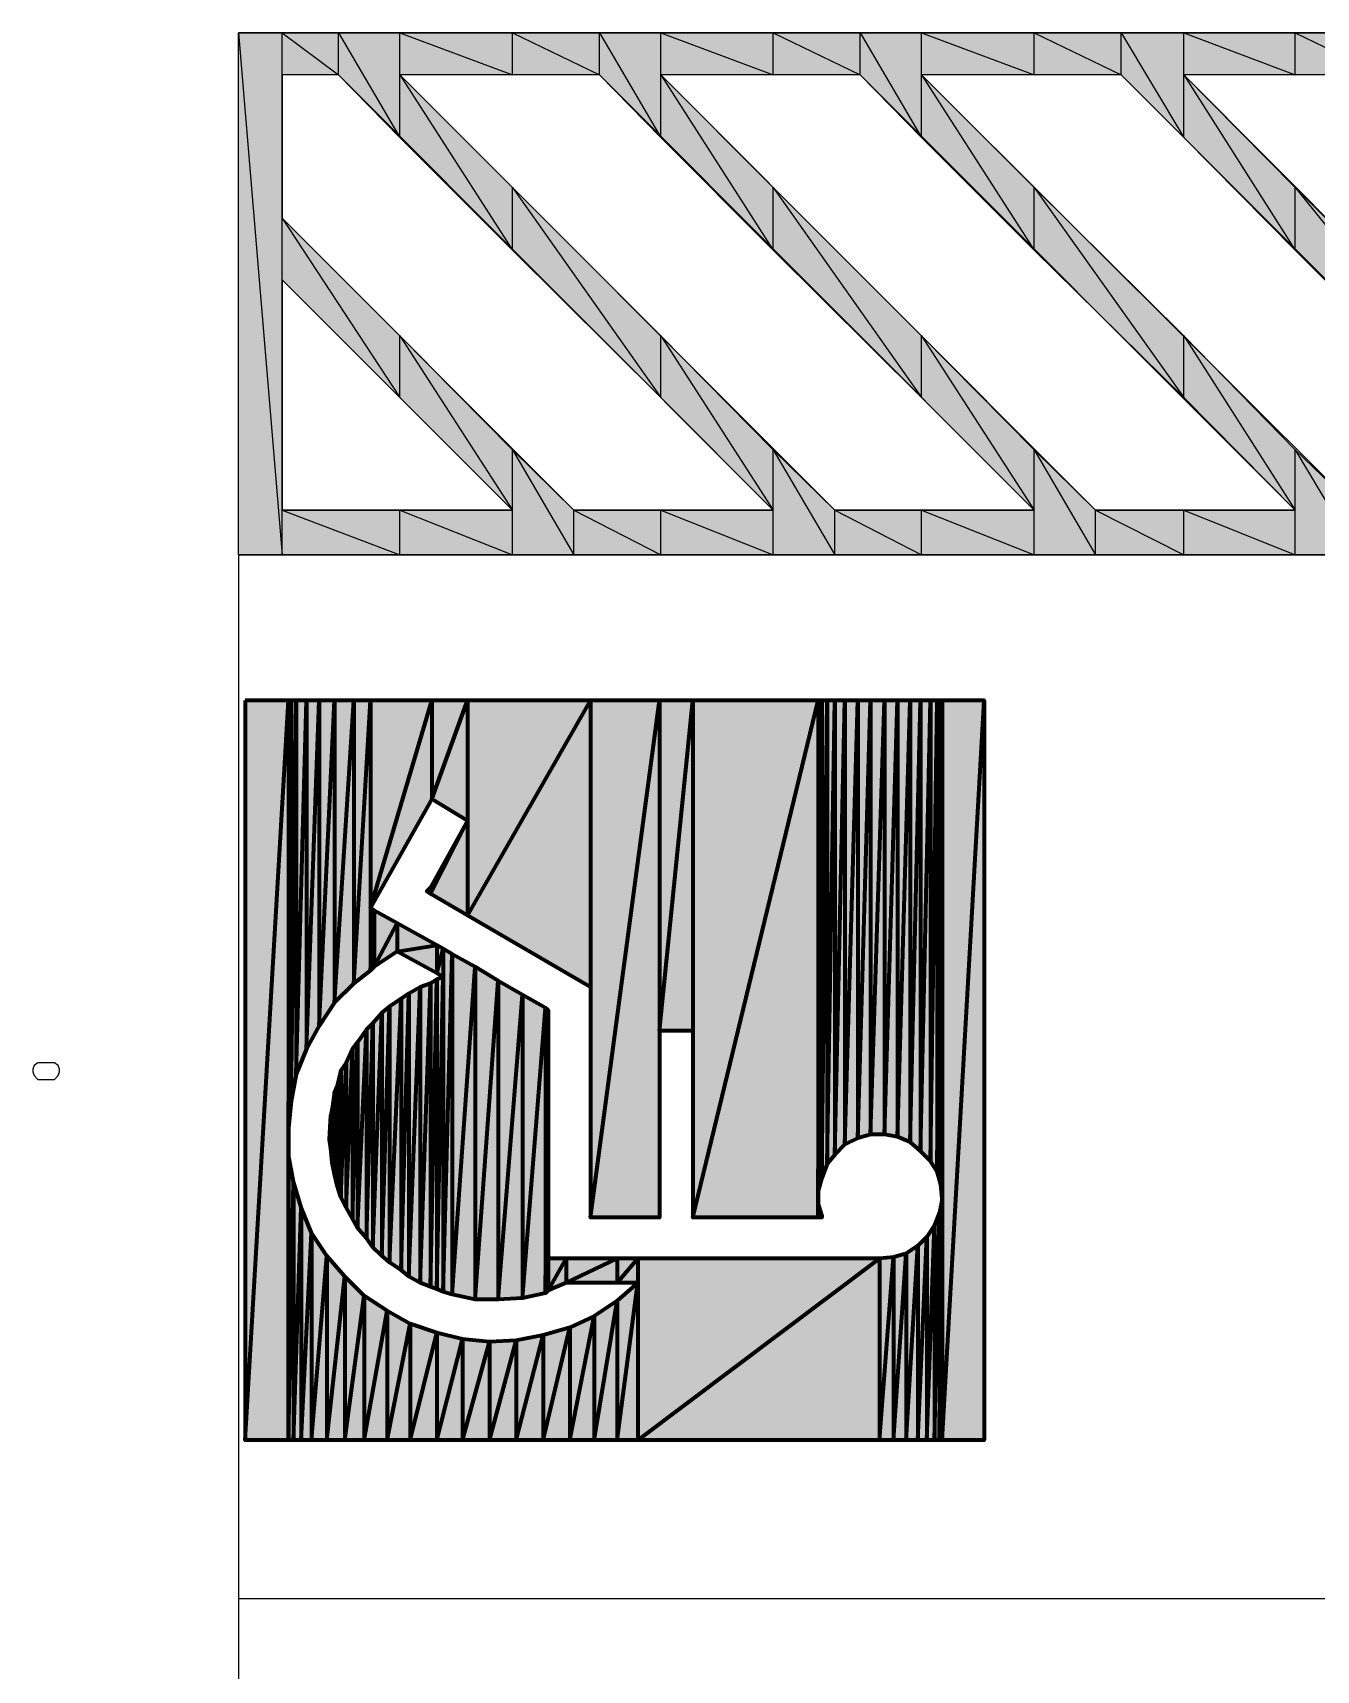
# Model space of a CAD drawing. Header units: millimetres. Extents: x 2273 to 2522, y 1034 to 1187.
# Drawn here: x 2482.908 to 2485.859, y 1039.093 to 1042.857 of the extents above; entities that cross this region are included whole.
import ezdxf

# ---------------------------------------------------------------- set-up
doc = ezdxf.new("R2010")
doc.units = ezdxf.units.MM
doc.linetypes.add('DASHED', pattern=[19.05, 12.7, -6.35])
doc.layers.add('LAYER8', color=8, linetype='Continuous')
doc.layers.add('PAREDES', color=4, linetype='Continuous', lineweight=100)
doc.layers.add('projeção coberta', color=252, linetype='DASHED', lineweight=0)

# ---------------------------------------------------------------- blocks, each defined once
blk = doc.blocks.new('FA')
at = {"layer": 'projeção coberta', "linetype": 'Continuous'}
for points in [[(85.9946, 166.7069), (84.2946, 166.8039), (84.2946, 166.7069), (85.9946, 166.7069), (84.2946, 166.8039), (85.9946, 166.8039)], [(85.4064, 166.7039), (84.2946, 166.7069), (84.2946, 166.7039), (85.4064, 166.7039), (84.2946, 166.7069), (85.4387, 166.7069)], [(85.9946, 166.7039), (85.4387, 166.7069), (85.4564, 166.7039), (85.9946, 166.7039), (85.4387, 166.7069), (85.9946, 166.7069)], [(85.377, 166.6951), (84.2946, 166.7039), (84.2946, 166.6951), (85.377, 166.6951), (84.2946, 166.7039), (85.4064, 166.7039)], [(85.3534, 166.6804), (84.2946, 166.6951), (84.2946, 166.6804), (85.3534, 166.6804), (84.2946, 166.6951), (85.377, 166.6951)], [(85.3299, 166.6569), (84.2946, 166.6804), (84.2946, 166.6569), (85.3299, 166.6569), (84.2946, 166.6804), (85.3534, 166.6804)], [(85.9946, 166.701), (85.4564, 166.7039), (85.4711, 166.701), (85.9946, 166.701), (85.4564, 166.7039), (85.9946, 166.7039)], [(85.9946, 166.6892), (85.4711, 166.701), (85.5005, 166.6892), (85.9946, 166.6892), (85.4711, 166.701), (85.9946, 166.701)], [(85.9946, 166.6716), (85.5005, 166.6892), (85.527, 166.6716), (85.9946, 166.6716), (85.5005, 166.6892), (85.9946, 166.6892)], [(85.9946, 166.651), (85.527, 166.6716), (85.5475, 166.651), (85.9946, 166.651), (85.527, 166.6716), (85.9946, 166.6716)], [(85.3093, 166.6333), (84.2946, 166.6569), (84.2946, 166.6333), (85.3093, 166.6333), (84.2946, 166.6569), (85.3299, 166.6569)], [(85.2975, 166.6039), (84.2946, 166.6333), (84.2946, 166.6039), (85.2975, 166.6039), (84.2946, 166.6333), (85.3093, 166.6333)], [(85.9946, 166.6245), (85.5475, 166.651), (85.5652, 166.6245), (85.9946, 166.6245), (85.5475, 166.651), (85.9946, 166.651)], [(85.2917, 166.5745), (84.2946, 166.6039), (84.2946, 166.5745), (85.2917, 166.5745), (84.2946, 166.6039), (85.2975, 166.6039)], [(85.9946, 166.5951), (85.5652, 166.6245), (85.574, 166.5951), (85.9946, 166.5951), (85.5652, 166.6245), (85.9946, 166.6245)], [(85.9946, 166.5627), (85.574, 166.5951), (85.577, 166.5627), (85.9946, 166.5627), (85.574, 166.5951), (85.9946, 166.5951)], [(85.2917, 166.5422), (84.2946, 166.5745), (84.2946, 166.5422), (85.2917, 166.5422), (84.2946, 166.5745), (85.2917, 166.5745)], [(85.9946, 166.0069), (85.577, 166.5627), (85.577, 166.0069), (85.9946, 166.0069), (85.577, 166.5627), (85.9946, 166.5627)], [(85.3005, 166.5127), (84.2946, 166.5422), (84.2946, 166.5127), (85.3005, 166.5127), (84.2946, 166.5422), (85.2917, 166.5422)], [(85.3152, 166.4833), (84.2946, 166.5127), (84.2946, 166.4833), (85.3152, 166.4833), (84.2946, 166.5127), (85.3005, 166.5127)], [(85.3387, 166.4598), (84.2946, 166.4833), (84.2946, 166.4598), (85.3387, 166.4598), (84.2946, 166.4833), (85.3152, 166.4833)], [(85.3593, 166.4422), (84.2946, 166.4598), (84.2946, 166.4422), (85.3593, 166.4422), (84.2946, 166.4598), (85.3387, 166.4598)], [(85.3917, 166.4304), (84.2946, 166.4422), (84.2946, 166.4304), (85.3917, 166.4304), (84.2946, 166.4422), (85.3593, 166.4422)], [(85.4211, 166.4216), (84.2946, 166.4304), (84.2946, 166.4216), (85.4211, 166.4216), (84.2946, 166.4304), (85.3917, 166.4304)], [(85.4828, 166.1333), (84.2946, 166.4216), (84.2946, 166.1333), (85.4828, 166.1333), (84.2946, 166.4216), (85.4828, 166.4216)], [(85.4828, 166.4216), (85.477, 166.4304), (85.4505, 166.4216), (85.4828, 166.4216), (85.477, 166.4304), (85.4828, 166.4304)], [(85.0534, 166.0569), (84.2946, 166.1333), (84.2946, 166.0569), (85.0534, 166.0569), (84.2946, 166.1333), (85.0534, 166.1333)], [(85.4828, 165.898), (84.2946, 166.0569), (84.2946, 165.898), (85.4828, 165.898), (84.2946, 166.0569), (85.4828, 166.0569)], [(85.6328, 165.9598), (85.577, 166.0069), (85.577, 165.9598), (85.6328, 165.9598), (85.577, 166.0069), (85.6328, 166.0069)], [(85.9946, 165.9598), (85.6328, 166.0069), (85.674, 165.9598), (85.9946, 165.9598), (85.6328, 166.0069), (85.9946, 166.0069)], [(85.6328, 165.8422), (85.577, 165.9598), (85.577, 165.8422), (85.6328, 165.8422), (85.577, 165.9598), (85.6328, 165.9598)], [(85.9946, 165.9069), (85.674, 165.9598), (85.7093, 165.9069), (85.9946, 165.9069), (85.674, 165.9598), (85.9946, 165.9598)], [(84.7887, 165.6157), (84.2946, 165.898), (84.2946, 165.6157), (84.7887, 165.6157), (84.2946, 165.898), (84.9534, 165.898)], [(85.9946, 165.851), (85.7093, 165.9069), (85.7358, 165.851), (85.9946, 165.851), (85.7093, 165.9069), (85.9946, 165.9069)], [(85.6505, 165.801), (85.577, 165.8422), (85.577, 165.801), (85.6505, 165.801), (85.577, 165.8422), (85.6328, 165.8422)], [(85.9946, 165.7892), (85.7358, 165.851), (85.7534, 165.7892), (85.9946, 165.7892), (85.7358, 165.851), (85.9946, 165.851)], [(85.6681, 165.7422), (85.0005, 165.7951), (84.9711, 165.7422), (85.6681, 165.7422), (85.0005, 165.7951), (85.6564, 165.7951)], [(85.6564, 165.7951), (85.0064, 165.801), (85.0005, 165.7951), (85.6564, 165.7951), (85.0064, 165.801), (85.6505, 165.801)], [(85.9946, 165.7275), (85.7534, 165.7892), (85.7652, 165.7275), (85.9946, 165.7275), (85.7534, 165.7892), (85.9946, 165.7892)], [(85.6711, 165.6863), (84.9711, 165.7422), (84.9387, 165.6863), (85.6711, 165.6863), (84.9711, 165.7422), (85.6681, 165.7422)], [(85.9946, 165.6657), (85.7652, 165.7275), (85.7681, 165.6657), (85.9946, 165.6657), (85.7652, 165.7275), (85.9946, 165.7275)], [(85.6711, 165.6333), (84.9387, 165.6863), (84.9064, 165.6333), (85.6711, 165.6333), (84.9387, 165.6863), (85.6711, 165.6863)], [(85.9946, 165.6039), (85.7681, 165.6657), (85.7623, 165.6039), (85.9946, 165.6039), (85.7681, 165.6657), (85.9946, 165.6657)], [(84.5211, 165.5333), (84.2946, 165.6157), (84.2946, 165.5333), (84.5211, 165.5333), (84.2946, 165.6157), (84.5711, 165.6157)], [(84.7387, 165.5304), (84.5711, 165.6157), (84.724, 165.5304), (84.7387, 165.5304), (84.5711, 165.6157), (84.7887, 165.6157)], [(85.6593, 165.5804), (84.9064, 165.6333), (84.877, 165.5804), (85.6593, 165.5804), (84.9064, 165.6333), (85.6711, 165.6333)], [(85.6534, 165.5598), (84.877, 165.5804), (84.8652, 165.5598), (85.6534, 165.5598), (84.877, 165.5804), (85.6593, 165.5804)], [(85.9946, 165.5451), (85.7623, 165.6039), (85.7475, 165.5451), (85.9946, 165.5451), (85.7623, 165.6039), (85.9946, 165.6039)], [(84.8711, 165.4539), (84.8564, 165.5451), (84.8064, 165.4539), (84.8711, 165.4539), (84.8564, 165.5451), (84.9211, 165.5451)], [(84.9211, 165.5451), (84.8652, 165.5598), (84.8564, 165.5451), (84.9211, 165.5451), (84.8652, 165.5598), (84.9299, 165.5598)], [(85.6475, 165.5451), (84.9299, 165.5598), (84.9358, 165.5451), (85.6475, 165.5451), (84.9299, 165.5598), (85.6534, 165.5598)], [(85.6417, 165.5304), (84.9358, 165.5451), (84.9446, 165.5304), (85.6417, 165.5304), (84.9358, 165.5451), (85.6475, 165.5451)], [(85.9946, 165.4833), (85.7475, 165.5451), (85.727, 165.4833), (85.9946, 165.4833), (85.7475, 165.5451), (85.9946, 165.5451)], [(84.7711, 165.3922), (84.2946, 165.5333), (84.2946, 165.3922), (84.7711, 165.3922), (84.2946, 165.5333), (84.5211, 165.5333)], [(84.724, 165.5304), (84.7387, 165.5304), (84.7328, 165.5216)], [(85.6328, 165.5069), (84.9446, 165.5304), (84.9534, 165.5069), (85.6328, 165.5069), (84.9446, 165.5304), (85.6417, 165.5304)], [(85.6181, 165.4804), (84.9534, 165.5069), (84.9681, 165.4804), (85.6181, 165.4804), (84.9534, 165.5069), (85.6328, 165.5069)], [(85.6034, 165.4627), (84.9681, 165.4804), (84.9799, 165.4627), (85.6034, 165.4627), (84.9681, 165.4804), (85.6181, 165.4804)], [(85.9946, 165.4304), (85.727, 165.4833), (85.6975, 165.4304), (85.9946, 165.4304), (85.727, 165.4833), (85.9946, 165.4833)], [(84.9064, 165.401), (84.8064, 165.4539), (84.777, 165.401), (84.9064, 165.401), (84.8064, 165.4539), (84.8711, 165.4539)], [(85.5858, 165.4363), (84.9799, 165.4627), (84.9975, 165.4363), (85.5858, 165.4363), (84.9799, 165.4627), (85.6034, 165.4627)], [(85.5711, 165.4186), (84.9975, 165.4363), (85.0123, 165.4186), (85.5711, 165.4186), (84.9975, 165.4363), (85.5858, 165.4363)], [(85.9946, 165.3775), (85.6975, 165.4304), (85.6623, 165.3775), (85.9946, 165.3775), (85.6975, 165.4304), (85.9946, 165.4304)], [(84.9446, 165.3539), (84.2946, 165.3922), (84.2946, 165.3539), (84.9446, 165.3539), (84.2946, 165.3922), (84.9152, 165.3922)], [(84.9152, 165.3922), (84.777, 165.401), (84.7711, 165.3922), (84.9152, 165.3922), (84.777, 165.401), (84.9064, 165.401)], [(85.5505, 165.398), (85.0123, 165.4186), (85.0358, 165.398), (85.5505, 165.398), (85.0123, 165.4186), (85.5711, 165.4186)], [(85.5299, 165.3833), (85.0358, 165.398), (85.0505, 165.3833), (85.5299, 165.3833), (85.0358, 165.398), (85.5505, 165.398)], [(84.9887, 165.3098), (84.2946, 165.3539), (84.2946, 165.3098), (84.9887, 165.3098), (84.2946, 165.3539), (84.9446, 165.3539)], [(85.5064, 165.3627), (85.0505, 165.3833), (85.0799, 165.3627), (85.5064, 165.3627), (85.0505, 165.3833), (85.5299, 165.3833)], [(85.4858, 165.351), (85.0799, 165.3627), (85.0946, 165.351), (85.4858, 165.351), (85.0799, 165.3627), (85.5064, 165.3627)], [(85.4593, 165.3363), (85.0946, 165.351), (85.127, 165.3363), (85.4593, 165.3363), (85.0946, 165.351), (85.4858, 165.351)], [(85.9946, 165.3333), (85.6623, 165.3775), (85.6181, 165.3333), (85.9946, 165.3333), (85.6623, 165.3775), (85.9946, 165.3775)], [(85.4358, 165.3245), (85.127, 165.3363), (85.1446, 165.3245), (85.4358, 165.3245), (85.127, 165.3363), (85.4593, 165.3363)], [(85.4093, 165.3157), (85.1446, 165.3245), (85.1799, 165.3157), (85.4093, 165.3157), (85.1446, 165.3245), (85.4358, 165.3245)], [(85.3828, 165.3098), (85.1799, 165.3157), (85.1946, 165.3098), (85.3828, 165.3098), (85.1799, 165.3157), (85.4093, 165.3157)], [(85.9946, 165.2922), (85.6181, 165.3333), (85.5711, 165.2922), (85.9946, 165.2922), (85.6181, 165.3333), (85.9946, 165.3333)], [(85.0417, 165.2745), (84.2946, 165.3098), (84.2946, 165.2745), (85.0417, 165.2745), (84.2946, 165.3098), (84.9887, 165.3098)], [(85.3564, 165.3039), (85.1946, 165.3098), (85.2328, 165.3039), (85.3564, 165.3039), (85.1946, 165.3098), (85.3828, 165.3098)], [(85.2475, 165.301), (85.324, 165.301), (85.2328, 165.3039), (85.2475, 165.301), (85.324, 165.301), (85.3034, 165.298)], [(85.2328, 165.3039), (85.3564, 165.3039), (85.324, 165.301)], [(85.9946, 165.2569), (85.5711, 165.2922), (85.5181, 165.2569), (85.9946, 165.2569), (85.5711, 165.2922), (85.9946, 165.2922)], [(85.0946, 165.2451), (84.2946, 165.2745), (84.2946, 165.2451), (85.0946, 165.2451), (84.2946, 165.2745), (85.0417, 165.2745)], [(85.1534, 165.2216), (84.2946, 165.2451), (84.2946, 165.2216), (85.1534, 165.2216), (84.2946, 165.2451), (85.0946, 165.2451)], [(85.9946, 165.2333), (85.5181, 165.2569), (85.4593, 165.2333), (85.9946, 165.2333), (85.5181, 165.2569), (85.9946, 165.2569)], [(85.2152, 165.2098), (84.2946, 165.2216), (84.2946, 165.2098), (85.2152, 165.2098), (84.2946, 165.2216), (85.1534, 165.2216)], [(85.277, 165.2039), (84.2946, 165.2098), (84.2946, 165.2039), (85.277, 165.2039), (84.2946, 165.2098), (85.2152, 165.2098)], [(85.9946, 165.1039), (84.2946, 165.2039), (84.2946, 165.1039), (85.9946, 165.1039), (84.2946, 165.2039), (85.9946, 165.2039)], [(85.9946, 165.2039), (85.4005, 165.2157), (85.3387, 165.2039), (85.9946, 165.2039), (85.4005, 165.2157), (85.9946, 165.2157)], [(85.9946, 165.2157), (85.4593, 165.2333), (85.4005, 165.2157), (85.9946, 165.2157), (85.4593, 165.2333), (85.9946, 165.2333)]]:
    blk.add_hatch(color=150, dxfattribs=at).paths.add_polyline_path(points)
at = {"layer": 'PAREDES', "color": 150, "linetype": 'Continuous'}
for points in [[(84.2946, 166.7069), (85.9946, 166.7069), (84.2946, 166.8039), (84.2946, 166.7069)], [(85.9946, 166.7069), (84.2946, 166.8039), (85.9946, 166.8039), (85.9946, 166.7069)], [(84.2946, 166.7039), (85.4064, 166.7039), (84.2946, 166.7069), (84.2946, 166.7039)], [(85.4064, 166.7039), (84.2946, 166.7069), (85.4387, 166.7069), (85.4064, 166.7039)], [(85.4564, 166.7039), (85.9946, 166.7039), (85.4387, 166.7069), (85.4564, 166.7039)], [(85.9946, 166.7039), (85.4387, 166.7069), (85.9946, 166.7069), (85.9946, 166.7039)], [(84.2946, 166.6951), (85.377, 166.6951), (84.2946, 166.7039), (84.2946, 166.6951)], [(85.377, 166.6951), (84.2946, 166.7039), (85.4064, 166.7039), (85.377, 166.6951)], [(84.2946, 166.6804), (85.3534, 166.6804), (84.2946, 166.6951), (84.2946, 166.6804)], [(85.3534, 166.6804), (84.2946, 166.6951), (85.377, 166.6951), (85.3534, 166.6804)], [(84.2946, 166.6569), (85.3299, 166.6569), (84.2946, 166.6804), (84.2946, 166.6569)], [(85.3299, 166.6569), (84.2946, 166.6804), (85.3534, 166.6804), (85.3299, 166.6569)], [(85.4711, 166.701), (85.9946, 166.701), (85.4564, 166.7039), (85.4711, 166.701)], [(85.9946, 166.701), (85.4564, 166.7039), (85.9946, 166.7039), (85.9946, 166.701)], [(85.5005, 166.6892), (85.9946, 166.6892), (85.4711, 166.701), (85.5005, 166.6892)], [(85.9946, 166.6892), (85.4711, 166.701), (85.9946, 166.701), (85.9946, 166.6892)], [(85.527, 166.6716), (85.9946, 166.6716), (85.5005, 166.6892), (85.527, 166.6716)], [(85.9946, 166.6716), (85.5005, 166.6892), (85.9946, 166.6892), (85.9946, 166.6716)], [(85.5475, 166.651), (85.9946, 166.651), (85.527, 166.6716), (85.5475, 166.651)], [(85.9946, 166.651), (85.527, 166.6716), (85.9946, 166.6716), (85.9946, 166.651)], [(84.2946, 166.6333), (85.3093, 166.6333), (84.2946, 166.6569), (84.2946, 166.6333)], [(85.3093, 166.6333), (84.2946, 166.6569), (85.3299, 166.6569), (85.3093, 166.6333)], [(84.2946, 166.6039), (85.2975, 166.6039), (84.2946, 166.6333), (84.2946, 166.6039)], [(85.2975, 166.6039), (84.2946, 166.6333), (85.3093, 166.6333), (85.2975, 166.6039)], [(85.5652, 166.6245), (85.9946, 166.6245), (85.5475, 166.651), (85.5652, 166.6245)], [(85.9946, 166.6245), (85.5475, 166.651), (85.9946, 166.651), (85.9946, 166.6245)], [(84.2946, 166.5745), (85.2917, 166.5745), (84.2946, 166.6039), (84.2946, 166.5745)], [(85.2917, 166.5745), (84.2946, 166.6039), (85.2975, 166.6039), (85.2917, 166.5745)], [(85.574, 166.5951), (85.9946, 166.5951), (85.5652, 166.6245), (85.574, 166.5951)], [(85.9946, 166.5951), (85.5652, 166.6245), (85.9946, 166.6245), (85.9946, 166.5951)], [(85.577, 166.5627), (85.9946, 166.5627), (85.574, 166.5951), (85.577, 166.5627)], [(85.9946, 166.5627), (85.574, 166.5951), (85.9946, 166.5951), (85.9946, 166.5627)], [(84.2946, 166.5422), (85.2917, 166.5422), (84.2946, 166.5745), (84.2946, 166.5422)], [(85.2917, 166.5422), (84.2946, 166.5745), (85.2917, 166.5745), (85.2917, 166.5422)], [(85.577, 166.0069), (85.9946, 166.0069), (85.577, 166.5627), (85.577, 166.0069)], [(85.9946, 166.0069), (85.577, 166.5627), (85.9946, 166.5627), (85.9946, 166.0069)], [(84.2946, 166.5127), (85.3005, 166.5127), (84.2946, 166.5422), (84.2946, 166.5127)], [(85.3005, 166.5127), (84.2946, 166.5422), (85.2917, 166.5422), (85.3005, 166.5127)], [(84.2946, 166.4833), (85.3152, 166.4833), (84.2946, 166.5127), (84.2946, 166.4833)], [(85.3152, 166.4833), (84.2946, 166.5127), (85.3005, 166.5127), (85.3152, 166.4833)], [(84.2946, 166.4598), (85.3387, 166.4598), (84.2946, 166.4833), (84.2946, 166.4598)], [(85.3387, 166.4598), (84.2946, 166.4833), (85.3152, 166.4833), (85.3387, 166.4598)], [(84.2946, 166.4422), (85.3593, 166.4422), (84.2946, 166.4598), (84.2946, 166.4422)], [(85.3593, 166.4422), (84.2946, 166.4598), (85.3387, 166.4598), (85.3593, 166.4422)], [(84.2946, 166.4304), (85.3917, 166.4304), (84.2946, 166.4422), (84.2946, 166.4304)], [(85.3917, 166.4304), (84.2946, 166.4422), (85.3593, 166.4422), (85.3917, 166.4304)], [(84.2946, 166.4216), (85.4211, 166.4216), (84.2946, 166.4304), (84.2946, 166.4216)], [(85.4211, 166.4216), (84.2946, 166.4304), (85.3917, 166.4304), (85.4211, 166.4216)], [(84.2946, 166.1333), (85.4828, 166.1333), (84.2946, 166.4216), (84.2946, 166.1333)], [(85.4828, 166.1333), (84.2946, 166.4216), (85.4828, 166.4216), (85.4828, 166.1333)], [(85.4211, 166.4216), (85.4828, 166.4216), (85.4505, 166.4216), (85.4211, 166.4216)], [(85.4505, 166.4216), (85.4828, 166.4216), (85.477, 166.4304), (85.4505, 166.4216)], [(85.4828, 166.4216), (85.4505, 166.4216), (85.4828, 166.4216), (85.4828, 166.4216)], [(85.4828, 166.4304), (85.477, 166.4304), (85.477, 166.4304), (85.4828, 166.4304)], [(85.4828, 166.4216), (85.477, 166.4304), (85.4828, 166.4304), (85.4828, 166.4216)], [(84.2946, 166.0569), (85.0534, 166.0569), (84.2946, 166.1333), (84.2946, 166.0569)], [(85.0534, 166.0569), (84.2946, 166.1333), (85.0534, 166.1333), (85.0534, 166.0569)], [(84.2946, 165.898), (85.4828, 165.898), (84.2946, 166.0569), (84.2946, 165.898)], [(85.4828, 165.898), (84.2946, 166.0569), (85.4828, 166.0569), (85.4828, 165.898)], [(85.577, 165.9598), (85.6328, 165.9598), (85.577, 166.0069), (85.577, 165.9598)], [(85.6328, 165.9598), (85.577, 166.0069), (85.6328, 166.0069), (85.6328, 165.9598)], [(85.674, 165.9598), (85.9946, 165.9598), (85.6328, 166.0069), (85.674, 165.9598)], [(85.9946, 165.9598), (85.6328, 166.0069), (85.9946, 166.0069), (85.9946, 165.9598)], [(85.577, 165.8422), (85.6328, 165.8422), (85.577, 165.9598), (85.577, 165.8422)], [(85.6328, 165.8422), (85.577, 165.9598), (85.6328, 165.9598), (85.6328, 165.8422)], [(85.7093, 165.9069), (85.9946, 165.9069), (85.674, 165.9598), (85.7093, 165.9069)], [(85.9946, 165.9069), (85.674, 165.9598), (85.9946, 165.9598), (85.9946, 165.9069)], [(84.2946, 165.6157), (84.7887, 165.6157), (84.2946, 165.898), (84.2946, 165.6157)], [(84.7887, 165.6157), (84.2946, 165.898), (84.9534, 165.898), (84.7887, 165.6157)], [(85.7358, 165.851), (85.9946, 165.851), (85.7093, 165.9069), (85.7358, 165.851)], [(85.9946, 165.851), (85.7093, 165.9069), (85.9946, 165.9069), (85.9946, 165.851)], [(85.577, 165.801), (85.6505, 165.801), (85.577, 165.8422), (85.577, 165.801)], [(85.6505, 165.801), (85.577, 165.8422), (85.6328, 165.8422), (85.6505, 165.801)], [(85.7534, 165.7892), (85.9946, 165.7892), (85.7358, 165.851), (85.7534, 165.7892)], [(85.9946, 165.7892), (85.7358, 165.851), (85.9946, 165.851), (85.9946, 165.7892)], [(84.9711, 165.7422), (85.6681, 165.7422), (85.0005, 165.7951), (84.9711, 165.7422)], [(85.0005, 165.7951), (85.6564, 165.7951), (85.0064, 165.801), (85.0005, 165.7951)], [(85.6681, 165.7422), (85.0005, 165.7951), (85.6564, 165.7951), (85.6681, 165.7422)], [(85.6564, 165.7951), (85.0064, 165.801), (85.6505, 165.801), (85.6564, 165.7951)], [(85.7652, 165.7275), (85.9946, 165.7275), (85.7534, 165.7892), (85.7652, 165.7275)], [(85.9946, 165.7275), (85.7534, 165.7892), (85.9946, 165.7892), (85.9946, 165.7275)], [(84.9387, 165.6863), (85.6711, 165.6863), (84.9711, 165.7422), (84.9387, 165.6863)], [(85.6711, 165.6863), (84.9711, 165.7422), (85.6681, 165.7422), (85.6711, 165.6863)], [(85.7681, 165.6657), (85.9946, 165.6657), (85.7652, 165.7275), (85.7681, 165.6657)], [(85.9946, 165.6657), (85.7652, 165.7275), (85.9946, 165.7275), (85.9946, 165.6657)], [(84.9064, 165.6333), (85.6711, 165.6333), (84.9387, 165.6863), (84.9064, 165.6333)], [(85.6711, 165.6333), (84.9387, 165.6863), (85.6711, 165.6863), (85.6711, 165.6333)], [(85.7623, 165.6039), (85.9946, 165.6039), (85.7681, 165.6657), (85.7623, 165.6039)], [(85.9946, 165.6039), (85.7681, 165.6657), (85.9946, 165.6657), (85.9946, 165.6039)], [(84.2946, 165.5333), (84.5211, 165.5333), (84.2946, 165.6157), (84.2946, 165.5333)], [(84.5211, 165.5333), (84.2946, 165.6157), (84.5711, 165.6157), (84.5211, 165.5333)], [(84.724, 165.5304), (84.7387, 165.5304), (84.5711, 165.6157), (84.724, 165.5304)], [(84.7387, 165.5304), (84.5711, 165.6157), (84.7887, 165.6157), (84.7387, 165.5304)], [(84.877, 165.5804), (85.6593, 165.5804), (84.9064, 165.6333), (84.877, 165.5804)], [(85.6593, 165.5804), (84.9064, 165.6333), (85.6711, 165.6333), (85.6593, 165.5804)], [(84.8652, 165.5598), (85.6534, 165.5598), (84.877, 165.5804), (84.8652, 165.5598)], [(85.6534, 165.5598), (84.877, 165.5804), (85.6593, 165.5804), (85.6534, 165.5598)], [(85.7475, 165.5451), (85.9946, 165.5451), (85.7623, 165.6039), (85.7475, 165.5451)], [(85.9946, 165.5451), (85.7623, 165.6039), (85.9946, 165.6039), (85.9946, 165.5451)], [(84.8064, 165.4539), (84.8711, 165.4539), (84.8564, 165.5451), (84.8064, 165.4539)], [(84.8564, 165.5451), (84.9211, 165.5451), (84.8652, 165.5598), (84.8564, 165.5451)], [(84.8711, 165.4539), (84.8564, 165.5451), (84.9211, 165.5451), (84.8711, 165.4539)], [(84.9211, 165.5451), (84.8652, 165.5598), (84.9299, 165.5598), (84.9211, 165.5451)], [(84.9358, 165.5451), (85.6475, 165.5451), (84.9299, 165.5598), (84.9358, 165.5451)], [(85.6475, 165.5451), (84.9299, 165.5598), (85.6534, 165.5598), (85.6475, 165.5451)], [(84.9446, 165.5304), (85.6417, 165.5304), (84.9358, 165.5451), (84.9446, 165.5304)], [(85.6417, 165.5304), (84.9358, 165.5451), (85.6475, 165.5451), (85.6417, 165.5304)], [(85.727, 165.4833), (85.9946, 165.4833), (85.7475, 165.5451), (85.727, 165.4833)], [(85.9946, 165.4833), (85.7475, 165.5451), (85.9946, 165.5451), (85.9946, 165.4833)], [(84.2946, 165.3922), (84.7711, 165.3922), (84.2946, 165.5333), (84.2946, 165.3922)], [(84.7711, 165.3922), (84.2946, 165.5333), (84.5211, 165.5333), (84.7711, 165.3922)], [(84.724, 165.5304), (84.7387, 165.5304), (84.7328, 165.5216), (84.724, 165.5304)], [(84.9534, 165.5069), (85.6328, 165.5069), (84.9446, 165.5304), (84.9534, 165.5069)], [(85.6328, 165.5069), (84.9446, 165.5304), (85.6417, 165.5304), (85.6328, 165.5069)], [(84.9681, 165.4804), (85.6181, 165.4804), (84.9534, 165.5069), (84.9681, 165.4804)], [(85.6181, 165.4804), (84.9534, 165.5069), (85.6328, 165.5069), (85.6181, 165.4804)], [(84.9799, 165.4627), (85.6034, 165.4627), (84.9681, 165.4804), (84.9799, 165.4627)], [(85.6034, 165.4627), (84.9681, 165.4804), (85.6181, 165.4804), (85.6034, 165.4627)], [(85.6975, 165.4304), (85.9946, 165.4304), (85.727, 165.4833), (85.6975, 165.4304)], [(85.9946, 165.4304), (85.727, 165.4833), (85.9946, 165.4833), (85.9946, 165.4304)], [(84.777, 165.401), (84.9064, 165.401), (84.8064, 165.4539), (84.777, 165.401)], [(84.9064, 165.401), (84.8064, 165.4539), (84.8711, 165.4539), (84.9064, 165.401)], [(84.9975, 165.4363), (85.5858, 165.4363), (84.9799, 165.4627), (84.9975, 165.4363)], [(85.5858, 165.4363), (84.9799, 165.4627), (85.6034, 165.4627), (85.5858, 165.4363)], [(85.0123, 165.4186), (85.5711, 165.4186), (84.9975, 165.4363), (85.0123, 165.4186)], [(85.5711, 165.4186), (84.9975, 165.4363), (85.5858, 165.4363), (85.5711, 165.4186)], [(85.6623, 165.3775), (85.9946, 165.3775), (85.6975, 165.4304), (85.6623, 165.3775)], [(85.9946, 165.3775), (85.6975, 165.4304), (85.9946, 165.4304), (85.9946, 165.3775)], [(84.2946, 165.3539), (84.9446, 165.3539), (84.2946, 165.3922), (84.2946, 165.3539)], [(84.9446, 165.3539), (84.2946, 165.3922), (84.9152, 165.3922), (84.9446, 165.3539)], [(84.7711, 165.3922), (84.9152, 165.3922), (84.777, 165.401), (84.7711, 165.3922)], [(84.9152, 165.3922), (84.777, 165.401), (84.9064, 165.401), (84.9152, 165.3922)], [(85.0358, 165.398), (85.5505, 165.398), (85.0123, 165.4186), (85.0358, 165.398)], [(85.5505, 165.398), (85.0123, 165.4186), (85.5711, 165.4186), (85.5505, 165.398)], [(85.0505, 165.3833), (85.5299, 165.3833), (85.0358, 165.398), (85.0505, 165.3833)], [(85.5299, 165.3833), (85.0358, 165.398), (85.5505, 165.398), (85.5299, 165.3833)], [(84.2946, 165.3098), (84.9887, 165.3098), (84.2946, 165.3539), (84.2946, 165.3098)], [(84.9887, 165.3098), (84.2946, 165.3539), (84.9446, 165.3539), (84.9887, 165.3098)], [(85.0799, 165.3627), (85.5064, 165.3627), (85.0505, 165.3833), (85.0799, 165.3627)], [(85.5064, 165.3627), (85.0505, 165.3833), (85.5299, 165.3833), (85.5064, 165.3627)], [(85.0946, 165.351), (85.4858, 165.351), (85.0799, 165.3627), (85.0946, 165.351)], [(85.4858, 165.351), (85.0799, 165.3627), (85.5064, 165.3627), (85.4858, 165.351)], [(85.127, 165.3363), (85.4593, 165.3363), (85.0946, 165.351), (85.127, 165.3363)], [(85.4593, 165.3363), (85.0946, 165.351), (85.4858, 165.351), (85.4593, 165.3363)], [(85.6181, 165.3333), (85.9946, 165.3333), (85.6623, 165.3775), (85.6181, 165.3333)], [(85.9946, 165.3333), (85.6623, 165.3775), (85.9946, 165.3775), (85.9946, 165.3333)], [(85.1446, 165.3245), (85.4358, 165.3245), (85.127, 165.3363), (85.1446, 165.3245)], [(85.4358, 165.3245), (85.127, 165.3363), (85.4593, 165.3363), (85.4358, 165.3245)], [(85.1799, 165.3157), (85.4093, 165.3157), (85.1446, 165.3245), (85.1799, 165.3157)], [(85.4093, 165.3157), (85.1446, 165.3245), (85.4358, 165.3245), (85.4093, 165.3157)], [(85.1946, 165.3098), (85.3828, 165.3098), (85.1799, 165.3157), (85.1946, 165.3098)], [(85.3828, 165.3098), (85.1799, 165.3157), (85.4093, 165.3157), (85.3828, 165.3098)], [(85.5711, 165.2922), (85.9946, 165.2922), (85.6181, 165.3333), (85.5711, 165.2922)], [(85.9946, 165.2922), (85.6181, 165.3333), (85.9946, 165.3333), (85.9946, 165.2922)], [(84.2946, 165.2745), (85.0417, 165.2745), (84.2946, 165.3098), (84.2946, 165.2745)], [(85.0417, 165.2745), (84.2946, 165.3098), (84.9887, 165.3098), (85.0417, 165.2745)], [(85.2328, 165.3039), (85.3564, 165.3039), (85.1946, 165.3098), (85.2328, 165.3039)], [(85.3564, 165.3039), (85.1946, 165.3098), (85.3828, 165.3098), (85.3564, 165.3039)], [(85.2328, 165.3039), (85.2475, 165.301), (85.324, 165.301), (85.2328, 165.3039)], [(85.2328, 165.3039), (85.3564, 165.3039), (85.324, 165.301), (85.2328, 165.3039)], [(85.2475, 165.301), (85.324, 165.301), (85.3034, 165.298), (85.2475, 165.301)], [(85.5181, 165.2569), (85.9946, 165.2569), (85.5711, 165.2922), (85.5181, 165.2569)], [(85.9946, 165.2569), (85.5711, 165.2922), (85.9946, 165.2922), (85.9946, 165.2569)], [(84.2946, 165.2451), (85.0946, 165.2451), (84.2946, 165.2745), (84.2946, 165.2451)], [(85.0946, 165.2451), (84.2946, 165.2745), (85.0417, 165.2745), (85.0946, 165.2451)], [(84.2946, 165.2216), (85.1534, 165.2216), (84.2946, 165.2451), (84.2946, 165.2216)], [(85.1534, 165.2216), (84.2946, 165.2451), (85.0946, 165.2451), (85.1534, 165.2216)], [(85.4593, 165.2333), (85.9946, 165.2333), (85.5181, 165.2569), (85.4593, 165.2333)], [(85.9946, 165.2333), (85.5181, 165.2569), (85.9946, 165.2569), (85.9946, 165.2333)], [(84.2946, 165.2098), (85.2152, 165.2098), (84.2946, 165.2216), (84.2946, 165.2098)], [(85.2152, 165.2098), (84.2946, 165.2216), (85.1534, 165.2216), (85.2152, 165.2098)], [(84.2946, 165.2039), (85.277, 165.2039), (84.2946, 165.2098), (84.2946, 165.2039)], [(85.277, 165.2039), (84.2946, 165.2098), (85.2152, 165.2098), (85.277, 165.2039)], [(84.2946, 165.1039), (85.9946, 165.1039), (84.2946, 165.2039), (84.2946, 165.1039)], [(85.9946, 165.1039), (84.2946, 165.2039), (85.9946, 165.2039), (85.9946, 165.1039)], [(85.277, 165.2039), (85.9946, 165.2039), (85.3387, 165.2039), (85.277, 165.2039)], [(85.3387, 165.2039), (85.9946, 165.2039), (85.4005, 165.2157), (85.3387, 165.2039)], [(85.9946, 165.2039), (85.3387, 165.2039), (85.9946, 165.2039), (85.9946, 165.2039)], [(85.4005, 165.2157), (85.9946, 165.2157), (85.4593, 165.2333), (85.4005, 165.2157)], [(85.9946, 165.2039), (85.4005, 165.2157), (85.9946, 165.2157), (85.9946, 165.2039)], [(85.9946, 165.2157), (85.4593, 165.2333), (85.9946, 165.2333), (85.9946, 165.2157)]]:
    blk.add_lwpolyline(points, dxfattribs=at)

msp = doc.modelspace()

# ---------------------------------------------------------------- hatches: boundary and pattern name
at = {"layer": 'LAYER8', "linetype": 'Continuous'}
for points in [[(2483.381, 1042.8572), (2483.481, 1041.6572), (2483.381, 1041.6572), (2483.381, 1042.8572), (2483.481, 1041.6572), (2483.481, 1042.8572)], [(2483.481, 1042.8572), (2483.6105, 1042.7602), (2483.481, 1042.7602), (2483.481, 1042.8572), (2483.6105, 1042.7602), (2483.6105, 1042.8572)], [(2483.6105, 1042.8572), (2483.7516, 1042.6161), (2483.6105, 1042.7602), (2483.6105, 1042.8572), (2483.7516, 1042.6161), (2483.7516, 1042.8572)], [(2483.7516, 1042.8572), (2484.0105, 1042.7602), (2483.7516, 1042.7602), (2483.7516, 1042.8572), (2484.0105, 1042.7602), (2484.0105, 1042.8572)], [(2484.0105, 1042.8572), (2484.2105, 1042.7602), (2484.0105, 1042.7602), (2484.0105, 1042.8572), (2484.2105, 1042.7602), (2484.2105, 1042.8572)], [(2484.2105, 1042.8572), (2484.3516, 1042.6161), (2484.2105, 1042.7602), (2484.2105, 1042.8572), (2484.3516, 1042.6161), (2484.3516, 1042.8572)], [(2484.3516, 1042.8572), (2484.6105, 1042.7602), (2484.3516, 1042.7602), (2484.3516, 1042.8572), (2484.6105, 1042.7602), (2484.6105, 1042.8572)], [(2484.6105, 1042.8572), (2484.8105, 1042.7602), (2484.6105, 1042.7602), (2484.6105, 1042.8572), (2484.8105, 1042.7602), (2484.8105, 1042.8572)], [(2484.8105, 1042.8572), (2484.9516, 1042.6161), (2484.8105, 1042.7602), (2484.8105, 1042.8572), (2484.9516, 1042.6161), (2484.9516, 1042.8572)], [(2484.9516, 1042.8572), (2485.2105, 1042.7602), (2484.9516, 1042.7602), (2484.9516, 1042.8572), (2485.2105, 1042.7602), (2485.2105, 1042.8572)], [(2485.2105, 1042.8572), (2485.4105, 1042.7602), (2485.2105, 1042.7602), (2485.2105, 1042.8572), (2485.4105, 1042.7602), (2485.4105, 1042.8572)], [(2485.4105, 1042.8572), (2485.5546, 1042.6161), (2485.4105, 1042.7602), (2485.4105, 1042.8572), (2485.5546, 1042.6161), (2485.5546, 1042.8572)], [(2485.5546, 1042.8572), (2485.8105, 1042.7602), (2485.5546, 1042.7602), (2485.5546, 1042.8572), (2485.8105, 1042.7602), (2485.8105, 1042.8572)], [(2485.8105, 1042.8572), (2486.0105, 1042.7602), (2485.8105, 1042.7602), (2485.8105, 1042.8572), (2486.0105, 1042.7602), (2486.0105, 1042.8572)], [(2483.7516, 1042.7602), (2484.0105, 1042.3572), (2483.7516, 1042.6161), (2483.7516, 1042.7602), (2484.0105, 1042.3572), (2484.0105, 1042.5014)], [(2484.3516, 1042.7602), (2484.6105, 1042.3572), (2484.3516, 1042.6161), (2484.3516, 1042.7602), (2484.6105, 1042.3572), (2484.6105, 1042.5014)], [(2484.9516, 1042.7602), (2485.2105, 1042.3572), (2484.9516, 1042.6161), (2484.9516, 1042.7602), (2485.2105, 1042.3572), (2485.2105, 1042.5014)], [(2485.5546, 1042.7602), (2485.8105, 1042.3572), (2485.5546, 1042.6161), (2485.5546, 1042.7602), (2485.8105, 1042.3572), (2485.8105, 1042.5014)], [(2484.0105, 1042.5014), (2484.3516, 1042.019), (2484.0105, 1042.3572), (2484.0105, 1042.5014), (2484.3516, 1042.019), (2484.3516, 1042.1602)], [(2484.6105, 1042.5014), (2484.9516, 1042.019), (2484.6105, 1042.3572), (2484.6105, 1042.5014), (2484.9516, 1042.019), (2484.9516, 1042.1602)], [(2485.2105, 1042.5014), (2485.5546, 1042.019), (2485.2105, 1042.3572), (2485.2105, 1042.5014), (2485.5546, 1042.019), (2485.5546, 1042.1602)], [(2485.8105, 1042.5014), (2486.4105, 1041.7602), (2485.8105, 1042.3572), (2485.8105, 1042.5014), (2486.4105, 1041.7602), (2486.4105, 1041.8984)], [(2483.481, 1042.4308), (2483.7516, 1042.019), (2483.481, 1042.2896), (2483.481, 1042.4308), (2483.7516, 1042.019), (2483.7516, 1042.1602)], [(2483.7516, 1042.1602), (2484.0105, 1041.7602), (2483.7516, 1042.019), (2483.7516, 1042.1602), (2484.0105, 1041.7602), (2484.0105, 1041.8984)], [(2484.3516, 1042.1602), (2484.6105, 1041.7602), (2484.3516, 1042.019), (2484.3516, 1042.1602), (2484.6105, 1041.7602), (2484.6105, 1041.8984)], [(2484.9516, 1042.1602), (2485.2105, 1041.7602), (2484.9516, 1042.019), (2484.9516, 1042.1602), (2485.2105, 1041.7602), (2485.2105, 1041.8984)], [(2485.5546, 1042.1602), (2485.8105, 1041.7602), (2485.5546, 1042.019), (2485.5546, 1042.1602), (2485.8105, 1041.7602), (2485.8105, 1041.8984)], [(2484.0105, 1041.8984), (2484.1516, 1041.6572), (2484.0105, 1041.6572), (2484.0105, 1041.8984), (2484.1516, 1041.6572), (2484.1516, 1041.7602)], [(2484.6105, 1041.8984), (2484.7516, 1041.6572), (2484.6105, 1041.6572), (2484.6105, 1041.8984), (2484.7516, 1041.6572), (2484.7516, 1041.7602)], [(2485.2105, 1041.8984), (2485.3516, 1041.6572), (2485.2105, 1041.6572), (2485.2105, 1041.8984), (2485.3516, 1041.6572), (2485.3516, 1041.7602)], [(2485.8105, 1041.8984), (2485.9546, 1041.6572), (2485.8105, 1041.6572), (2485.8105, 1041.8984), (2485.9546, 1041.6572), (2485.9546, 1041.7602)], [(2483.481, 1041.7602), (2483.7516, 1041.6572), (2483.481, 1041.6572), (2483.481, 1041.7602), (2483.7516, 1041.6572), (2483.7516, 1041.7602)], [(2483.7516, 1041.7602), (2484.0105, 1041.6572), (2483.7516, 1041.6572), (2483.7516, 1041.7602), (2484.0105, 1041.6572), (2484.0105, 1041.7602)], [(2484.1516, 1041.7602), (2484.3516, 1041.6572), (2484.1516, 1041.6572), (2484.1516, 1041.7602), (2484.3516, 1041.6572), (2484.3516, 1041.7602)], [(2484.3516, 1041.7602), (2484.6105, 1041.6572), (2484.3516, 1041.6572), (2484.3516, 1041.7602), (2484.6105, 1041.6572), (2484.6105, 1041.7602)], [(2484.7516, 1041.7602), (2484.9516, 1041.6572), (2484.7516, 1041.6572), (2484.7516, 1041.7602), (2484.9516, 1041.6572), (2484.9516, 1041.7602)], [(2484.9516, 1041.7602), (2485.2105, 1041.6572), (2484.9516, 1041.6572), (2484.9516, 1041.7602), (2485.2105, 1041.6572), (2485.2105, 1041.7602)], [(2485.3516, 1041.7602), (2485.5546, 1041.6572), (2485.3516, 1041.6572), (2485.3516, 1041.7602), (2485.5546, 1041.6572), (2485.5546, 1041.7602)], [(2485.5546, 1041.7602), (2485.8105, 1041.6572), (2485.5546, 1041.6572), (2485.5546, 1041.7602), (2485.8105, 1041.6572), (2485.8105, 1041.7602)]]:
    msp.add_hatch(color=2, dxfattribs=at).paths.add_polyline_path(points)

# ---------------------------------------------------------------- linework, layer by layer
at = {"layer": 'LAYER8', "color": 2, "linetype": 'Continuous'}
for points in [[(2483.381, 1041.6572), (2483.381, 1042.8572), (2483.481, 1041.6572), (2483.381, 1041.6572)], [(2483.381, 1042.8572), (2483.481, 1041.6572), (2483.481, 1042.8572), (2483.381, 1042.8572)], [(2483.481, 1042.7602), (2483.481, 1042.8572), (2483.6105, 1042.7602), (2483.481, 1042.7602)], [(2483.481, 1042.8572), (2483.6105, 1042.7602), (2483.6105, 1042.8572), (2483.481, 1042.8572)], [(2483.6105, 1042.7602), (2483.6105, 1042.8572), (2483.7516, 1042.6161), (2483.6105, 1042.7602)], [(2483.6105, 1042.8572), (2483.7516, 1042.6161), (2483.7516, 1042.8572), (2483.6105, 1042.8572)], [(2483.7516, 1042.7602), (2483.7516, 1042.8572), (2484.0105, 1042.7602), (2483.7516, 1042.7602)], [(2483.7516, 1042.8572), (2484.0105, 1042.7602), (2484.0105, 1042.8572), (2483.7516, 1042.8572)], [(2484.0105, 1042.7602), (2484.0105, 1042.8572), (2484.2105, 1042.7602), (2484.0105, 1042.7602)], [(2484.0105, 1042.8572), (2484.2105, 1042.7602), (2484.2105, 1042.8572), (2484.0105, 1042.8572)], [(2484.2105, 1042.7602), (2484.2105, 1042.8572), (2484.3516, 1042.6161), (2484.2105, 1042.7602)], [(2484.2105, 1042.8572), (2484.3516, 1042.6161), (2484.3516, 1042.8572), (2484.2105, 1042.8572)], [(2484.3516, 1042.7602), (2484.3516, 1042.8572), (2484.6105, 1042.7602), (2484.3516, 1042.7602)], [(2484.3516, 1042.8572), (2484.6105, 1042.7602), (2484.6105, 1042.8572), (2484.3516, 1042.8572)], [(2484.6105, 1042.7602), (2484.6105, 1042.8572), (2484.8105, 1042.7602), (2484.6105, 1042.7602)], [(2484.6105, 1042.8572), (2484.8105, 1042.7602), (2484.8105, 1042.8572), (2484.6105, 1042.8572)], [(2484.8105, 1042.7602), (2484.8105, 1042.8572), (2484.9516, 1042.6161), (2484.8105, 1042.7602)], [(2484.8105, 1042.8572), (2484.9516, 1042.6161), (2484.9516, 1042.8572), (2484.8105, 1042.8572)], [(2484.9516, 1042.7602), (2484.9516, 1042.8572), (2485.2105, 1042.7602), (2484.9516, 1042.7602)], [(2484.9516, 1042.8572), (2485.2105, 1042.7602), (2485.2105, 1042.8572), (2484.9516, 1042.8572)], [(2485.2105, 1042.7602), (2485.2105, 1042.8572), (2485.4105, 1042.7602), (2485.2105, 1042.7602)], [(2485.2105, 1042.8572), (2485.4105, 1042.7602), (2485.4105, 1042.8572), (2485.2105, 1042.8572)], [(2485.4105, 1042.7602), (2485.4105, 1042.8572), (2485.5546, 1042.6161), (2485.4105, 1042.7602)], [(2485.4105, 1042.8572), (2485.5546, 1042.6161), (2485.5546, 1042.8572), (2485.4105, 1042.8572)], [(2485.5546, 1042.7602), (2485.5546, 1042.8572), (2485.8105, 1042.7602), (2485.5546, 1042.7602)], [(2485.5546, 1042.8572), (2485.8105, 1042.7602), (2485.8105, 1042.8572), (2485.5546, 1042.8572)], [(2485.8105, 1042.7602), (2485.8105, 1042.8572), (2486.0105, 1042.7602), (2485.8105, 1042.7602)], [(2485.8105, 1042.8572), (2486.0105, 1042.7602), (2486.0105, 1042.8572), (2485.8105, 1042.8572)], [(2483.7516, 1042.6161), (2483.7516, 1042.7602), (2484.0105, 1042.3572), (2483.7516, 1042.6161)], [(2483.7516, 1042.7602), (2484.0105, 1042.3572), (2484.0105, 1042.5014), (2483.7516, 1042.7602)], [(2484.3516, 1042.6161), (2484.3516, 1042.7602), (2484.6105, 1042.3572), (2484.3516, 1042.6161)], [(2484.3516, 1042.7602), (2484.6105, 1042.3572), (2484.6105, 1042.5014), (2484.3516, 1042.7602)], [(2484.9516, 1042.6161), (2484.9516, 1042.7602), (2485.2105, 1042.3572), (2484.9516, 1042.6161)], [(2484.9516, 1042.7602), (2485.2105, 1042.3572), (2485.2105, 1042.5014), (2484.9516, 1042.7602)], [(2485.5546, 1042.6161), (2485.5546, 1042.7602), (2485.8105, 1042.3572), (2485.5546, 1042.6161)], [(2485.5546, 1042.7602), (2485.8105, 1042.3572), (2485.8105, 1042.5014), (2485.5546, 1042.7602)], [(2484.0105, 1042.3572), (2484.0105, 1042.5014), (2484.3516, 1042.019), (2484.0105, 1042.3572)], [(2484.0105, 1042.5014), (2484.3516, 1042.019), (2484.3516, 1042.1602), (2484.0105, 1042.5014)], [(2484.6105, 1042.3572), (2484.6105, 1042.5014), (2484.9516, 1042.019), (2484.6105, 1042.3572)], [(2484.6105, 1042.5014), (2484.9516, 1042.019), (2484.9516, 1042.1602), (2484.6105, 1042.5014)], [(2485.2105, 1042.3572), (2485.2105, 1042.5014), (2485.5546, 1042.019), (2485.2105, 1042.3572)], [(2485.2105, 1042.5014), (2485.5546, 1042.019), (2485.5546, 1042.1602), (2485.2105, 1042.5014)], [(2485.8105, 1042.3572), (2485.8105, 1042.5014), (2486.4105, 1041.7602), (2485.8105, 1042.3572)], [(2485.8105, 1042.5014), (2486.4105, 1041.7602), (2486.4105, 1041.8984), (2485.8105, 1042.5014)], [(2483.481, 1042.2896), (2483.481, 1042.4308), (2483.7516, 1042.019), (2483.481, 1042.2896)], [(2483.481, 1042.4308), (2483.7516, 1042.019), (2483.7516, 1042.1602), (2483.481, 1042.4308)], [(2483.7516, 1042.019), (2483.7516, 1042.1602), (2484.0105, 1041.7602), (2483.7516, 1042.019)], [(2483.7516, 1042.1602), (2484.0105, 1041.7602), (2484.0105, 1041.8984), (2483.7516, 1042.1602)], [(2484.3516, 1042.019), (2484.3516, 1042.1602), (2484.6105, 1041.7602), (2484.3516, 1042.019)], [(2484.3516, 1042.1602), (2484.6105, 1041.7602), (2484.6105, 1041.8984), (2484.3516, 1042.1602)], [(2484.9516, 1042.019), (2484.9516, 1042.1602), (2485.2105, 1041.7602), (2484.9516, 1042.019)], [(2484.9516, 1042.1602), (2485.2105, 1041.7602), (2485.2105, 1041.8984), (2484.9516, 1042.1602)], [(2485.5546, 1042.019), (2485.5546, 1042.1602), (2485.8105, 1041.7602), (2485.5546, 1042.019)], [(2485.5546, 1042.1602), (2485.8105, 1041.7602), (2485.8105, 1041.8984), (2485.5546, 1042.1602)], [(2484.0105, 1041.6572), (2484.0105, 1041.8984), (2484.1516, 1041.6572), (2484.0105, 1041.6572)], [(2484.0105, 1041.8984), (2484.1516, 1041.6572), (2484.1516, 1041.7602), (2484.0105, 1041.8984)], [(2484.6105, 1041.6572), (2484.6105, 1041.8984), (2484.7516, 1041.6572), (2484.6105, 1041.6572)], [(2484.6105, 1041.8984), (2484.7516, 1041.6572), (2484.7516, 1041.7602), (2484.6105, 1041.8984)], [(2485.2105, 1041.6572), (2485.2105, 1041.8984), (2485.3516, 1041.6572), (2485.2105, 1041.6572)], [(2485.2105, 1041.8984), (2485.3516, 1041.6572), (2485.3516, 1041.7602), (2485.2105, 1041.8984)], [(2485.8105, 1041.6572), (2485.8105, 1041.8984), (2485.9546, 1041.6572), (2485.8105, 1041.6572)], [(2485.8105, 1041.8984), (2485.9546, 1041.6572), (2485.9546, 1041.7602), (2485.8105, 1041.8984)], [(2483.481, 1041.6572), (2483.481, 1041.7602), (2483.7516, 1041.6572), (2483.481, 1041.6572)], [(2483.481, 1041.7602), (2483.7516, 1041.6572), (2483.7516, 1041.7602), (2483.481, 1041.7602)], [(2483.7516, 1041.6572), (2483.7516, 1041.7602), (2484.0105, 1041.6572), (2483.7516, 1041.6572)], [(2483.7516, 1041.7602), (2484.0105, 1041.6572), (2484.0105, 1041.7602), (2483.7516, 1041.7602)], [(2484.1516, 1041.6572), (2484.1516, 1041.7602), (2484.3516, 1041.6572), (2484.1516, 1041.6572)], [(2484.1516, 1041.7602), (2484.3516, 1041.6572), (2484.3516, 1041.7602), (2484.1516, 1041.7602)], [(2484.3516, 1041.6572), (2484.3516, 1041.7602), (2484.6105, 1041.6572), (2484.3516, 1041.6572)], [(2484.3516, 1041.7602), (2484.6105, 1041.6572), (2484.6105, 1041.7602), (2484.3516, 1041.7602)], [(2484.7516, 1041.6572), (2484.7516, 1041.7602), (2484.9516, 1041.6572), (2484.7516, 1041.6572)], [(2484.7516, 1041.7602), (2484.9516, 1041.6572), (2484.9516, 1041.7602), (2484.7516, 1041.7602)], [(2484.9516, 1041.6572), (2484.9516, 1041.7602), (2485.2105, 1041.6572), (2484.9516, 1041.6572)], [(2484.9516, 1041.7602), (2485.2105, 1041.6572), (2485.2105, 1041.7602), (2484.9516, 1041.7602)], [(2485.3516, 1041.6572), (2485.3516, 1041.7602), (2485.5546, 1041.6572), (2485.3516, 1041.6572)], [(2485.3516, 1041.7602), (2485.5546, 1041.6572), (2485.5546, 1041.7602), (2485.3516, 1041.7602)], [(2485.5546, 1041.6572), (2485.5546, 1041.7602), (2485.8105, 1041.6572), (2485.5546, 1041.6572)], [(2485.5546, 1041.7602), (2485.8105, 1041.6572), (2485.8105, 1041.7602), (2485.5546, 1041.7602)]]:
    msp.add_lwpolyline(points, dxfattribs=at)
at = {"layer": 'LAYER8', "color": 0, "linetype": 'Continuous'}
for points in [[(2488.381, 1042.8572), (2488.381, 1041.6572), (2483.381, 1041.6572), (2483.381, 1042.8572), (2488.381, 1042.8572)], [(2484.6105, 1041.7602), (2483.6105, 1042.7602), (2483.481, 1042.7602), (2483.481, 1042.4308), (2484.1516, 1041.7602), (2484.6105, 1041.7602)], [(2485.2105, 1041.7602), (2484.2105, 1042.7602), (2483.7516, 1042.7602), (2484.7516, 1041.7602), (2485.2105, 1041.7602)], [(2485.8105, 1041.7602), (2484.8105, 1042.7602), (2484.3516, 1042.7602), (2485.3516, 1041.7602), (2485.8105, 1041.7602)], [(2485.4105, 1042.7602), (2484.9516, 1042.7602), (2485.9546, 1041.7602), (2486.4105, 1041.7602), (2485.4105, 1042.7602)], [(2486.0105, 1042.7602), (2485.5546, 1042.7602), (2486.5516, 1041.7602), (2487.0134, 1041.7602), (2486.0105, 1042.7602)], [(2484.0105, 1041.7602), (2483.481, 1042.2896), (2483.481, 1041.7602), (2484.0105, 1041.7602)], [(2483.381, 1041.6572), (2483.381, 1034.4543)], [(2483.381, 1041.6572), (2488.381, 1041.6572)], [(2482.9693, 1040.4749), (2482.9663, 1040.4837), (2482.9575, 1040.4896), (2482.9428, 1040.4896), (2482.934, 1040.4896), (2482.9193, 1040.4896), (2482.9105, 1040.4837), (2482.9075, 1040.4749), (2482.9075, 1040.469), (2482.9105, 1040.4602), (2482.9193, 1040.4514), (2482.934, 1040.4514), (2482.9428, 1040.4514), (2482.9575, 1040.4514), (2482.9663, 1040.4602), (2482.9693, 1040.469), (2482.9693, 1040.4749)], [(2488.381, 1039.2572), (2483.381, 1039.2572)]]:
    msp.add_lwpolyline(points, dxfattribs=at)

# ---------------------------------------------------------------- block references
at = {"layer": 'LAYER8', "linetype": 'ByBlock', "rotation": 270}
msp.add_blockref('FA', (2318.2918, 1125.6166), dxfattribs=at)
at = {"layer": 'LAYER8', "color": 0, "linetype": 'ByBlock', "rotation": 270}
msp.add_blockref('FA', (2318.2918, 1125.6166), dxfattribs=at)

doc.saveas('drawing.dxf')
